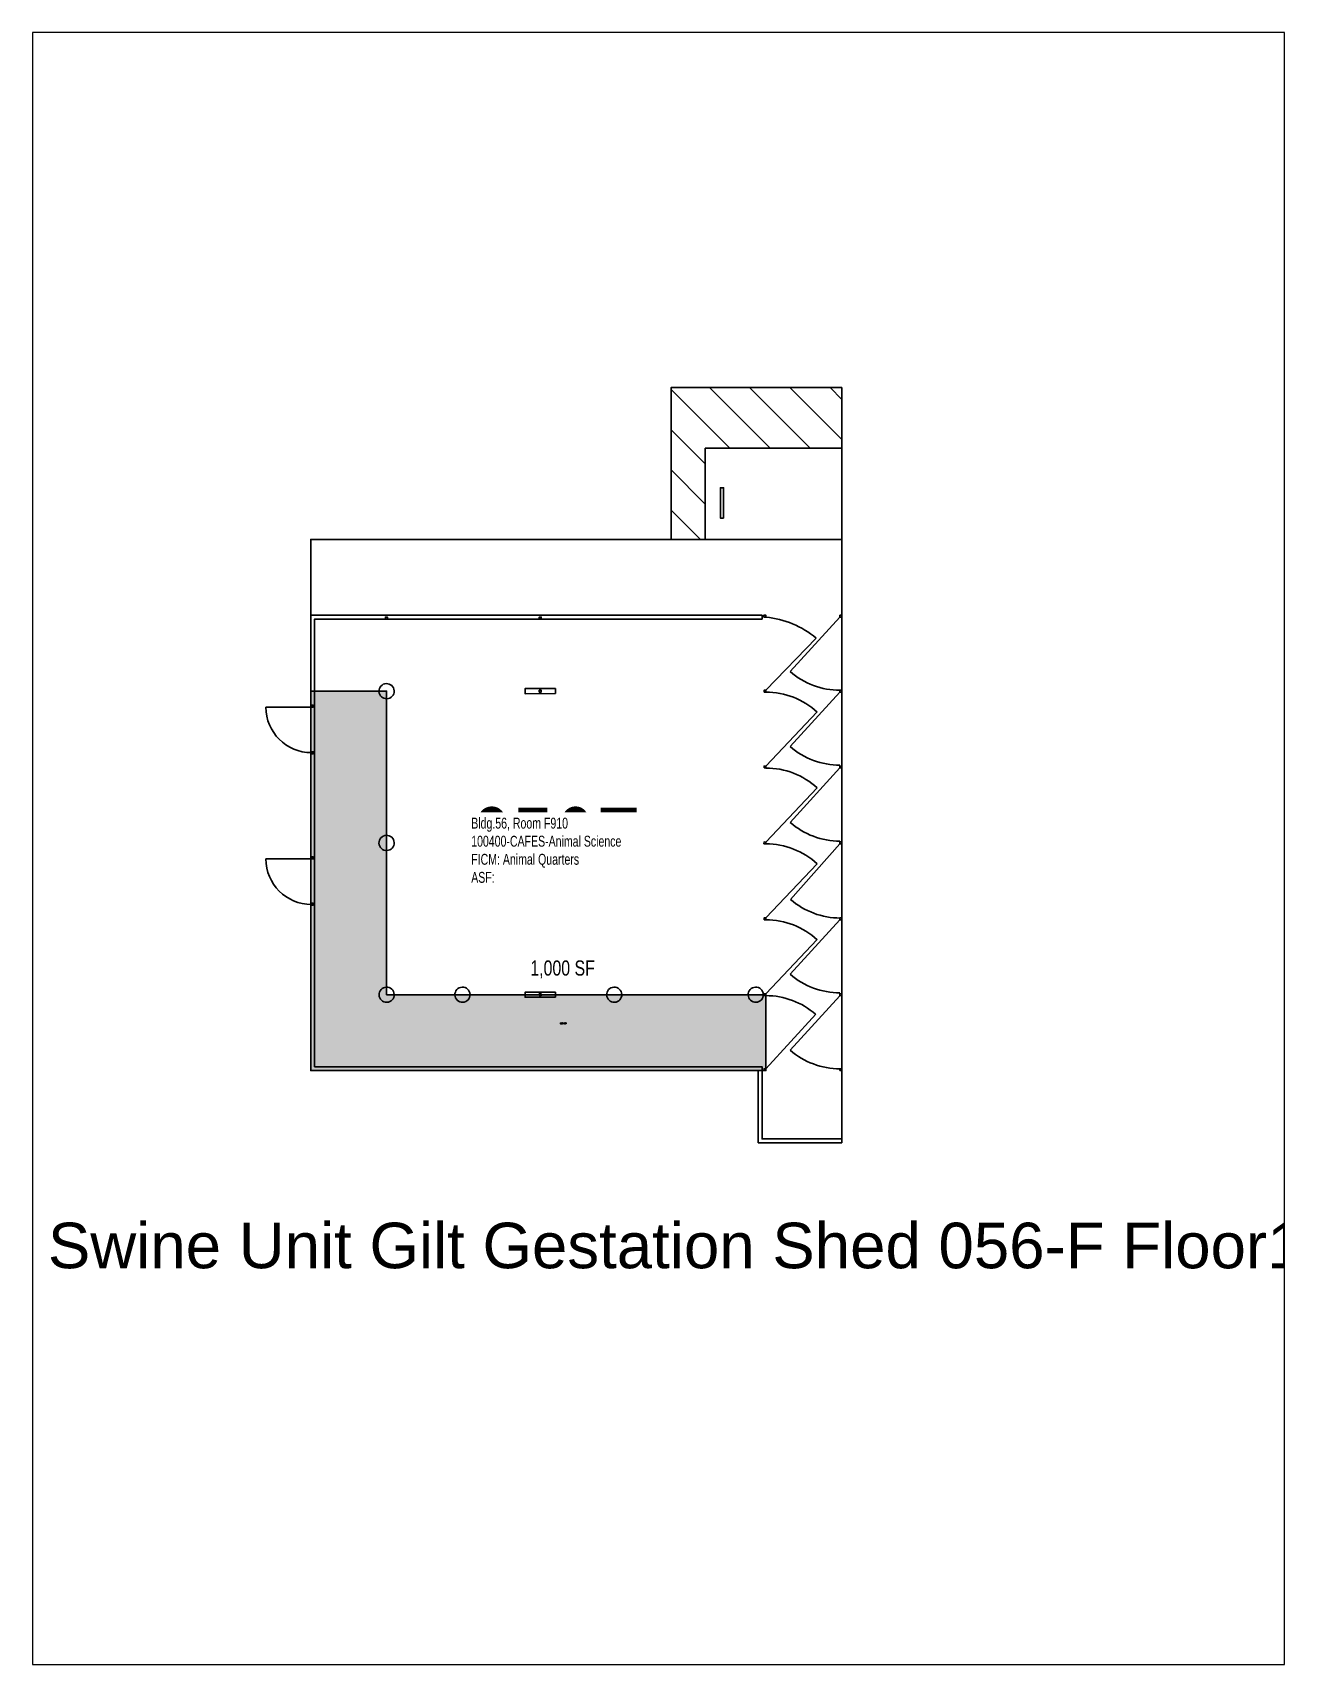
# Paper-space layout 'Layout1' of a CAD drawing. Header units: inches. Extents: x 0 to 8.2, y 0 to 10.7.
# The model-space entities are those that its viewports show. They can reach past a viewport. Long polylines and large blocks are cut down to what shows.
import ezdxf
from ezdxf.enums import TextEntityAlignment as Align

# ---------------------------------------------------------------- set-up
doc = ezdxf.new("R2010")
doc.units = ezdxf.units.IN
doc.header["$MEASUREMENT"] = 0
doc.layers.get('0').update_dxf_attribs({"linetype": 'CONTINUOUS'})
for name, color, linetype in [('A-DOOR', 2, 'CONTINUOUS'), ('A-IDEN-RNUM', 7, 'CONTINUOUS'), ('A-IDEN-SNUM', 4, 'CONTINUOUS'), ('A-IDEN-VNUM', 4, 'CONTINUOUS'), ('A-ROOF', 2, 'CONTINUOUS'), ('A-SITE', 3, 'CONTINUOUS'), ('A-TTLB', 4, 'CONTINUOUS'), ('A-WALL', 5, 'CONTINUOUS'), ('AREA-ASSIGN', 7, 'CONTINUOUS'), ('AREA-GROSS', 1, 'CONTINUOUS'), ('AREA-TEXT', 3, 'CONTINUOUS'), ('Rooms-Category-Color', 7, 'CONTINUOUS'), ('Rooms-College-Color', 7, 'CONTINUOUS'), ('Rooms-Department-Color', 7, 'CONTINUOUS'), ('Rooms-Division-Color', 7, 'CONTINUOUS'), ('Rooms-Information', 7, 'CONTINUOUS')]:
    doc.layers.add(name, color=color, linetype=linetype)
doc.styles.add('AREA', font='arial.ttf', dxfattribs={"width": 0.75, "height": 24})
doc.styles.add('ID', font='ARIALN.TTF', dxfattribs={"width": 0.85, "height": 0.25})
doc.styles.add('ROOMSNUMBER', font='txt.shx', dxfattribs={"height": 0.08333})
doc.styles.add('TITLE', font='arial.ttf', dxfattribs={"height": 72})

msp = doc.modelspace()

# ---------------------------------------------------------------- hatches: boundary and pattern name
at = {"layer": 'A-SITE'}
h = msp.add_hatch(dxfattribs=at)
h.set_pattern_fill('ANSI31', color=256, scale=360, angle=87.5816, style=0)
h.set_pattern_definition([(132.5816, (69168509.125, 27725501.217), (-33.1341, -30.4488), [])])
h.paths.add_polyline_path([(69169335.8, 27726550), (69169065.8, 27726561.4), (69169055.7, 27726321.5), (69169109.6, 27726319.3), (69169115.7, 27726463.1), (69169331.7, 27726454)])
at = {"layer": 'Rooms-Category-Color', "true_color": 0xfbafa2}
msp.add_hatch(color=21, dxfattribs=at).paths.add_polyline_path([(69169170.1, 27725476), (69169175.2, 27725595.8), (69168575.7, 27725621.2), (69168595.9, 27726100.7), (69168476.1, 27726105.8), (69168450.7, 27725506.3)])
at = {"layer": 'Rooms-College-Color', "true_color": 0xadadad}
msp.add_hatch(color=253, dxfattribs=at).paths.add_polyline_path([(69169170.1, 27725476), (69169175.2, 27725595.8), (69168575.7, 27725621.2), (69168595.9, 27726100.7), (69168476.1, 27726105.8), (69168450.7, 27725506.3)])
at = {"layer": 'Rooms-Department-Color', "true_color": 0xe3c5e1}
msp.add_hatch(color=254, dxfattribs=at).paths.add_polyline_path([(69169170.1, 27725476), (69169175.2, 27725595.8), (69168575.7, 27725621.2), (69168595.9, 27726100.7), (69168476.1, 27726105.8), (69168450.7, 27725506.3)])
at = {"layer": 'Rooms-Division-Color', "true_color": 0xe3c5e1}
msp.add_hatch(color=254, dxfattribs=at).paths.add_polyline_path([(69169170.1, 27725476), (69169175.2, 27725595.8), (69168575.7, 27725621.2), (69168595.9, 27726100.7), (69168476.1, 27726105.8), (69168450.7, 27725506.3)])

# ---------------------------------------------------------------- linework, layer by layer
at = {"layer": 'A-DOOR'}
for p, q in [((69169317.2, 27726187.4), (69169235.1, 27726104.6)), ((69169195.5, 27726076.9), (69169278.4, 27726155.9)), ((69168476.1, 27726080.5), (69168404.1, 27726083.6)), ((69169312.2, 27726069), (69169230.1, 27725986.2)), ((69169190.4, 27725957), (69169275, 27726039.1)), ((69169307.2, 27725949.1), (69169225, 27725866.3)), ((69169185.3, 27725837.1), (69169269.9, 27725919.2)), ((69168465.9, 27725840.8), (69168394, 27725843.9)), ((69169302.1, 27725829.2), (69169220.5, 27725744.7)), ((69169180.3, 27725717.2), (69169264.8, 27725799.3)), ((69169297.1, 27725709.3), (69169214.9, 27725626.6)), ((69169175.2, 27725597.3), (69169259.8, 27725679.4)), ((69169292, 27725589.4), (69169209.8, 27725506.7)), ((69169170.3, 27725478.9), (69169252.5, 27725561.6))]:
    msp.add_line(p, q, dxfattribs=at)
for centre, radius, start, end in [((69169179.3, 27726045.6), 148.3, 48.0927, 81.8548), ((69168476.1, 27726080.5), 72, 177.5816, 267.5816), ((69169317.5, 27726191.8), 120, 226.5934, 267.5816), ((69169190.3, 27725954), 120, 45.115, 87.5816), ((69169312.5, 27726073.4), 120, 226.5934, 267.5816), ((69169185.2, 27725834.1), 120, 45.115, 87.5816), ((69169307.5, 27725953.5), 120, 226.5934, 267.5816), ((69168465.9, 27725840.8), 72, 177.5816, 267.5816), ((69169180.2, 27725714.2), 120, 45.115, 87.5816), ((69169303, 27725831.9), 120, 226.5934, 267.5816), ((69169175.1, 27725594.3), 120, 45.115, 87.5816), ((69169297.3, 27725713.7), 120, 226.5934, 267.5816), ((69169170, 27725474.5), 120, 46.5934, 87.5816), ((69169292.3, 27725593.8), 120, 226.5934, 267.5816)]:
    msp.add_arc(centre, radius, start, end, dxfattribs=at)
at = {"layer": 'A-ROOF', "const_width": 0.333}
msp.add_lwpolyline([(69169170.1, 27725476), (69169175.2, 27725595.8), (69168575.7, 27725621.2), (69168595.9, 27726100.7), (69168476.1, 27726105.8), (69168450.7, 27725506.3)], close=True, dxfattribs=at)
at = {"layer": 'A-SITE'}
for points in [[(69169153.2, 27725362.6), (69169285.2, 27725357), (69169335.6, 27726549.9), (69169065.8, 27726561.3), (69169055.7, 27726321.5), (69168486.2, 27726345.6), (69168450.7, 27725506.3), (69169158, 27725476.5), (69169153.2, 27725362.6)], [(69169140, 27726351.5), (69169142, 27726399.5), (69169137, 27726399.7), (69169135, 27726351.8)]]:
    msp.add_lwpolyline(points, close=True, dxfattribs=at)
for points in [[(69169109.6, 27726319.3), (69169115.7, 27726463.1), (69169331.5, 27726454)], [(69169055.7, 27726321.5), (69169325.4, 27726310.1)]]:
    msp.add_lwpolyline(points, dxfattribs=at)
at = {"layer": 'A-WALL'}
msp.add_lwpolyline([(69169285.2, 27725357), (69169153.2, 27725362.6), (69169158, 27725476.5), (69168450.7, 27725506.3), (69168481.1, 27726225.7), (69169194.5, 27726195.6), (69169194.2, 27726189.6), (69168486.9, 27726219.4), (69168457, 27725512.1), (69169164.3, 27725482.3), (69169159.5, 27725368.3), (69169285.4, 27725363), (69169285.2, 27725357)], dxfattribs=at)
for points in [[(69168599, 27726214.7), (69168602, 27726214.6), (69168602.1, 27726217.6), (69168599.1, 27726217.7)], [(69168842, 27726204.6), (69168845, 27726204.5), (69168845.2, 27726207.5), (69168842.2, 27726207.6)], [(69168842, 27726204.6), (69168845, 27726204.5), (69168845.2, 27726207.5), (69168842.2, 27726207.6)], [(69169197.2, 27726192.6), (69169200.2, 27726192.5), (69169200.3, 27726195.5), (69169197.3, 27726195.6)], [(69169317.2, 27726187.4), (69169320.2, 27726187.3), (69169320.4, 27726190.2), (69169317.4, 27726190.4)], [(69169317.2, 27726187.4), (69169320.2, 27726187.3), (69169320.4, 27726190.2), (69169317.4, 27726190.4)], [(69168476.1, 27726080.5), (69168479.1, 27726080.4), (69168479.2, 27726083.4), (69168476.2, 27726083.5)], [(69168476.1, 27726080.5), (69168479.1, 27726080.4), (69168479.2, 27726083.4), (69168476.2, 27726083.5)], [(69168862.5, 27726085.5), (69168862.9, 27726093.5), (69168814.9, 27726095.5), (69168814.6, 27726087.5)], [(69168837.2, 27726089), (69168840.2, 27726088.9), (69168840.3, 27726091.9), (69168837.3, 27726092)], [(69168837.2, 27726089), (69168840.2, 27726088.9), (69168840.3, 27726091.9), (69168837.3, 27726092)], [(69169192.4, 27726074), (69169195.3, 27726073.9), (69169195.5, 27726076.9), (69169192.5, 27726077)], [(69169312.2, 27726069), (69169315.2, 27726068.9), (69169315.4, 27726071.9), (69169312.4, 27726072)], [(69169312.2, 27726069), (69169315.2, 27726068.9), (69169315.4, 27726071.9), (69169312.4, 27726072)], [(69168473, 27726006.9), (69168476, 27726006.8), (69168476.1, 27726009.8), (69168473.1, 27726009.9)], [(69168473, 27726006.9), (69168476, 27726006.8), (69168476.1, 27726009.8), (69168473.1, 27726009.9)], [(69169187.3, 27725954.2), (69169190.3, 27725954), (69169190.4, 27725957), (69169187.4, 27725957.2)], [(69169307.2, 27725949.1), (69169310.2, 27725949), (69169310.3, 27725952), (69169307.3, 27725952.1)], [(69169307.2, 27725949.1), (69169310.2, 27725949), (69169310.3, 27725952), (69169307.3, 27725952.1)], [(69168852.4, 27725845.7), (69168852.8, 27725853.7), (69168804.8, 27725855.7), (69168804.5, 27725847.7)], [(69168827, 27725849.3), (69168830, 27725849.1), (69168830.2, 27725852.1), (69168827.2, 27725852.3)], [(69168827, 27725849.3), (69168830, 27725849.1), (69168830.2, 27725852.1), (69168827.2, 27725852.3)], [(69168465.9, 27725840.8), (69168468.9, 27725840.7), (69168469.1, 27725843.7), (69168466.1, 27725843.8)], [(69168465.9, 27725840.8), (69168468.9, 27725840.7), (69168469.1, 27725843.7), (69168466.1, 27725843.8)], [(69169182.2, 27725834.3), (69169185.2, 27725834.1), (69169185.3, 27725837.1), (69169182.4, 27725837.3)], [(69169302.1, 27725829.2), (69169305.1, 27725829.1), (69169305.2, 27725832.1), (69169302.2, 27725832.2)], [(69169302.1, 27725829.2), (69169305.1, 27725829.1), (69169305.2, 27725832.1), (69169302.2, 27725832.2)], [(69168462.9, 27725767.7), (69168465.9, 27725767.6), (69168466, 27725770.6), (69168463, 27725770.7)], [(69168462.9, 27725767.7), (69168465.9, 27725767.6), (69168466, 27725770.6), (69168463, 27725770.7)], [(69169177.2, 27725714.4), (69169180.2, 27725714.2), (69169180.3, 27725717.2), (69169177.3, 27725717.4)], [(69169297.1, 27725709.3), (69169300.1, 27725709.2), (69169300.2, 27725712.2), (69169297.2, 27725712.3)], [(69169297.1, 27725709.3), (69169300.1, 27725709.2), (69169300.2, 27725712.2), (69169297.2, 27725712.3)], [(69168842.3, 27725605.9), (69168842.6, 27725613.9), (69168794.7, 27725615.9), (69168794.3, 27725607.9)], [(69168816.9, 27725609.5), (69168819.9, 27725609.3), (69168820, 27725612.3), (69168817, 27725612.5)], [(69168816.9, 27725609.5), (69168819.9, 27725609.3), (69168820, 27725612.3), (69168817, 27725612.5)], [(69169172.1, 27725594.5), (69169175.1, 27725594.3), (69169175.2, 27725597.3), (69169172.2, 27725597.5)], [(69169292, 27725589.4), (69169295, 27725589.3), (69169295.1, 27725592.3), (69169292.1, 27725592.4)], [(69169292, 27725589.4), (69169295, 27725589.3), (69169295.1, 27725592.3), (69169292.1, 27725592.4)], [(69169167.1, 27725476.1), (69169170.1, 27725476), (69169170.2, 27725479), (69169167.2, 27725479.1)], [(69169287, 27725471), (69169290, 27725470.9), (69169290.1, 27725473.9), (69169287.1, 27725474)], [(69169287, 27725471), (69169290, 27725470.9), (69169290.1, 27725473.9), (69169287.1, 27725474)]]:
    msp.add_lwpolyline(points, close=True, dxfattribs=at)
for centre in [(69168595.9, 27726100.7), (69168585.8, 27725861), (69168575.7, 27725621.2), (69168695.6, 27725616.1), (69168935.4, 27725606), (69169159.1, 27725596.5)]:
    msp.add_circle(centre, 12, dxfattribs=at)
at = {"layer": 'AREA-ASSIGN'}
msp.add_lwpolyline([(69169170.1, 27725476), (69169175.2, 27725595.8), (69168575.7, 27725621.2), (69168595.9, 27726100.7), (69168476.1, 27726105.8), (69168450.7, 27725506.3)], close=True, dxfattribs=at)
at = {"layer": 'AREA-GROSS', "const_width": 0.333}
msp.add_lwpolyline([(69169170.1, 27725476), (69169175.2, 27725595.8), (69168575.7, 27725621.2), (69168595.9, 27726100.7), (69168476.1, 27726105.8), (69168450.7, 27725506.3)], close=True, dxfattribs=at)

# ---------------------------------------------------------------- texts
at = {"layer": 'A-IDEN-RNUM', "style": 'ROOMSNUMBER'}
msp.add_text('0910-00', height=1.2, rotation=357.58, dxfattribs=at).set_placement((69168853, 27725564.1), align=Align.MIDDLE)
at = {"layer": 'A-IDEN-SNUM', "style": 'ROOMSNUMBER'}
msp.add_text('0560F91000', height=1.2, rotation=357.58, dxfattribs=at).set_placement((69168853, 27725564.1), align=Align.MIDDLE)
at = {"layer": 'A-IDEN-VNUM', "style": 'ID', "width": 0.85}
msp.add_text('056F', height=120, rotation=357.58, dxfattribs=at).set_placement((69168852.4, 27725845.7), align=Align.MIDDLE)
at = {"layer": 'A-TTLB', "style": 'TITLE'}
msp.add_text('Swine Unit Gilt Gestation Shed 056-F Floor1', height=72, rotation=357.58, dxfattribs=at).set_placement((69168022.2, 27725211.7))
at = {"layer": 'AREA-TEXT', "style": 'AREA', "width": 0.75}
msp.add_text('1,000 SF', height=24, rotation=357.58, dxfattribs=at).set_placement((69168855.6, 27725651.6), align=Align.MIDDLE_CENTER)

# ---------------------------------------------------------------- next in the draw order: texts
at = {"layer": 'Rooms-Information', "insert": (69168716.9, 27725792.1), "char_height": 17.143, "width": 384, "attachment_point": 7, "rotation": 357.58, "style": 'ID', "bg_fill": 3, "box_fill_scale": 1.5, "bg_fill_color": 256, "bg_fill_true_color": 13158600, "bg_fill_transparency": 0}
msp.add_mtext('Bldg.56, Room F910^M^J100400-CAFES-Animal Science^M^JFICM: Animal Quarters^M^JASF: ', dxfattribs=at)

psp = doc.layouts.get("Layout1")

# ---------------------------------------------------------------- viewports
at = {"layer": '0', "view_target_point": (1306.916, 810), "view_twist_angle": 2.41835235437}
psp.add_viewport(center=(4.125, 5.375), size=(8.25, 10.7499), view_center_point=(67936228.884, 30618909.603), view_height=2579.9743, dxfattribs=at)

doc.saveas('drawing.dxf')
